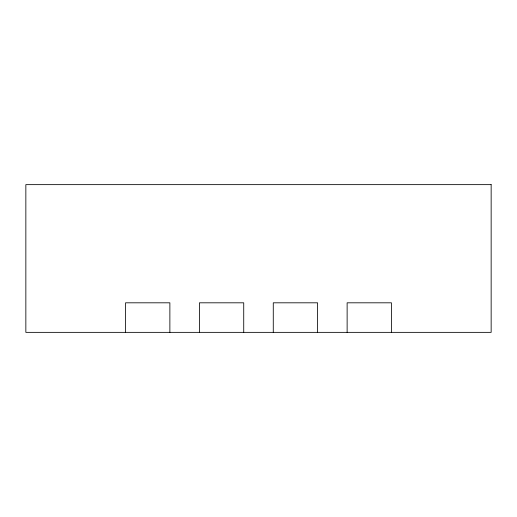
<?xml version="1.0" encoding="UTF-8"?>
<svg xmlns="http://www.w3.org/2000/svg" width="517" height="517" viewBox="0 0 517 517"><rect width="100%" height="100%" fill="white"/><g stroke="black" fill="none" stroke-linecap="round" stroke-linejoin="round"><path stroke-width="0.78" d="M391.44 332.36L391.44 302.813L347.127 302.813L347.127 332.36M317.587 332.36L317.587 302.813L273.273 302.813L273.273 332.36M243.727 332.36L243.727 302.813L199.413 302.813L199.413 332.36M169.873 332.36L169.873 302.813L125.56 302.813L125.56 332.36M491.15 184.64L25.85 184.64L25.85 332.36L491.15 332.36L491.15 184.64"/></g></svg>
